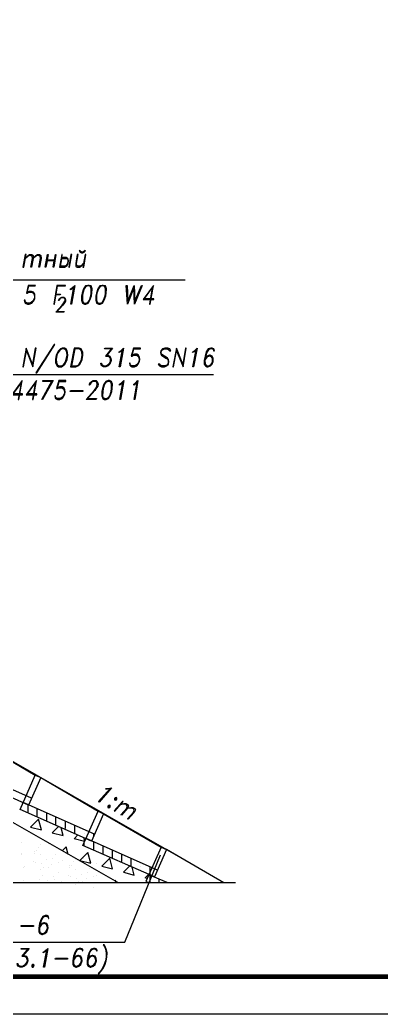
# Model space of a CAD drawing. Header units: millimetres. Extents: x 4241 to 6572, y 870 to 1291.
# Drawn here: x 5391.3 to 5439.4, y 870.7 to 1003.2 of the extents above; entities that cross this region are included whole.
import ezdxf
from ezdxf.enums import TextEntityAlignment as Align

# ---------------------------------------------------------------- set-up
doc = ezdxf.new("R2010")
doc.units = ezdxf.units.MM
for name, color, linetype in [('_Штамп_рамка', 7, 'Continuous'), ('PDF _0', 7, 'Continuous'), ('PDF _ОВПД_Основная линия', 7, 'Continuous')]:
    doc.layers.add(name, color=color, linetype=linetype)
doc.styles.add('Romans_2.5', font='romans.shx', dxfattribs={"width": 0.75, "height": 2.5})

# ---------------------------------------------------------------- blocks, each defined once
blk = doc.blocks.new('*U779')
blk.add_lwpolyline([(0, 0), (0, 420), (1189, 420), (1189, 0), (0, 0)])
at = {"const_width": 0.6}
blk.add_lwpolyline([(20, 5), (20, 415), (1184, 415), (1184, 5), (20, 5)], dxfattribs=at)
at = {"style": 'Romans_2.5', "width": 0.75}
blk.add_attdef('ФОРМАТ', text='', height=2.5, dxfattribs=at).set_placement((1149, 2.5), align=Align.MIDDLE_LEFT)

msp = doc.modelspace()

# ---------------------------------------------------------------- linework, layer by layer
at = {"layer": 'PDF _0', "lineweight": 25}
for points in [[(5356.5577, 983.988), (5372.2215, 955.92), (5417.1388, 955.92)], [(5366.7604, 984.877), (5376.201, 968.5358), (5413.3286, 968.5358)], [(5393.1773, 965.911), (5392.9233, 965.5723), (5392.6269, 965.4453), (5392.3306, 965.4453), (5392.0766, 965.5723), (5392.0342, 965.8263), (5391.9072, 965.8263), (5391.9919, 965.5723), (5392.0342, 965.4453), (5392.3306, 965.3183), (5392.5846, 965.3183), (5392.9233, 965.4453), (5393.1349, 965.6993), (5393.3043, 966.038), (5393.3466, 966.292), (5393.3043, 966.6307), (5393.1349, 966.8847), (5392.8809, 967.0117), (5392.5846, 967.0117), (5392.2882, 966.8847), (5392.5422, 967.7314), (5393.3889, 967.7314), (5393.4313, 967.8161), (5392.4576, 967.8161), (5392.2036, 966.7577), (5392.2882, 966.7577), (5392.4999, 966.8847), (5392.8809, 966.8847), (5393.1349, 966.7577), (5393.2619, 966.419)], [(5400.1625, 967.7314), (5399.9085, 967.3504), (5399.6968, 966.7577), (5399.6545, 966.419), (5399.6545, 965.8263), (5399.7815, 965.4453)], [(5400.7975, 967.6044), (5400.5435, 967.7314), (5400.3318, 967.7314), (5400.0355, 967.6044)], [(5400.3318, 965.4453), (5400.5859, 965.8263), (5400.7975, 966.419), (5400.8399, 966.7577), (5400.8399, 967.3504), (5400.7129, 967.7314)], [(5402.0676, 967.7314), (5401.8136, 967.3504), (5401.6019, 966.7577), (5401.5596, 966.419), (5401.5596, 965.8263), (5401.6866, 965.4453)], [(5402.7026, 967.6044), (5402.4486, 967.7314), (5402.2369, 967.7314), (5401.9406, 967.6044)], [(5402.2369, 965.4453), (5402.4909, 965.8263), (5402.7026, 966.419), (5402.7449, 966.7577), (5402.7449, 967.3504), (5402.6179, 967.7314)], [(5407.8251, 965.911), (5408.9681, 967.4774), (5408.5871, 965.3183), (5408.6718, 965.3183), (5409.1375, 967.8161), (5407.7404, 965.911), (5409.1798, 965.911), (5409.1798, 966.038), (5407.8674, 966.038)], [(5392.9656, 966.8847), (5393.2196, 966.6307), (5393.2619, 966.292), (5393.2196, 966.038), (5393.0503, 965.6993), (5392.7116, 965.4453)], [(5396.1407, 966.6307), (5396.7334, 966.6307), (5396.6911, 966.546), (5396.1407, 966.546)], [(5392.2459, 965.4453), (5391.9919, 965.6993)], [(5396.2254, 964.3446), (5397.2414, 964.3446), (5397.1991, 964.2599), (5396.1407, 964.2599), (5396.9874, 965.1913), (5397.1991, 965.4877), (5397.3261, 965.6993), (5397.3684, 965.8687), (5397.3261, 966.0803), (5397.1567, 966.165), (5396.8604, 966.165), (5396.6911, 966.0803), (5396.6064, 965.8687), (5396.5641, 965.784), (5396.4794, 965.784), (5396.5217, 965.8687), (5396.6064, 966.0803), (5396.7334, 966.165), (5396.9027, 966.2497), (5397.1991, 966.2497), (5397.3261, 966.165), (5397.3684, 966.0803), (5397.4107, 965.8687), (5397.4107, 965.6993), (5397.2837, 965.4877), (5397.0721, 965.1913), (5396.2254, 964.2599)], [(5399.6968, 965.5723), (5399.9508, 965.4453), (5400.1625, 965.4453), (5400.4589, 965.5723)], [(5401.6019, 965.5723), (5401.8559, 965.4453), (5402.0676, 965.4453), (5402.3639, 965.5723)], [(5402.8719, 958.5024), (5403.0413, 958.5024), (5403.2953, 958.3754), (5403.4646, 958.1214), (5403.507, 957.7827), (5403.4646, 957.6557), (5403.2953, 957.317), (5403.0836, 957.063), (5402.7873, 956.936), (5402.4909, 956.936), (5402.2369, 957.063), (5402.1522, 957.19), (5402.1099, 957.444), (5402.1946, 957.444), (5402.2369, 957.19), (5402.4909, 957.063), (5402.7873, 957.063), (5403.0836, 957.19), (5403.3376, 957.5287)], [(5403.5916, 959.3491), (5402.6179, 959.3491), (5402.6603, 959.4338), (5403.6763, 959.4338), (5402.8296, 958.3754)], [(5403.5916, 959.4338), (5402.7449, 958.3754), (5403.0413, 958.3754), (5403.2953, 958.2484), (5403.4223, 957.9097)], [(5403.1259, 958.3754), (5403.38, 958.1214), (5403.38, 957.7827), (5403.38, 957.6557), (5403.2106, 957.317), (5402.8719, 957.063)], [(5407.1478, 957.5287), (5406.8937, 957.19), (5406.5974, 957.063), (5406.3011, 957.063), (5406.047, 957.19), (5406.0047, 957.444), (5405.92, 957.444), (5405.9624, 957.19), (5406.047, 957.063), (5406.3011, 956.936), (5406.5974, 956.936), (5406.8937, 957.063), (5407.1054, 957.317), (5407.2748, 957.6557), (5407.3171, 957.9097), (5407.2748, 958.2484), (5407.1478, 958.5024), (5406.8937, 958.6294), (5406.5974, 958.6294), (5406.3011, 958.5024), (5406.5127, 959.3491), (5407.4018, 959.3491), (5407.4018, 959.4338), (5406.4704, 959.4338), (5406.1741, 958.3754), (5406.2587, 958.3754), (5406.4704, 958.5024), (5406.8514, 958.5024), (5407.1054, 958.3754), (5407.2324, 958.0367)], [(5406.9361, 958.5024), (5407.1901, 958.2484), (5407.2324, 957.9097), (5407.1901, 957.6557), (5407.0207, 957.317), (5406.6821, 957.063)], [(5417.0964, 959.3491), (5417.1388, 959.0951), (5417.2658, 959.0951), (5417.1811, 959.3491), (5416.9271, 959.4338), (5416.7578, 959.4338), (5416.4191, 959.3491), (5416.1651, 958.9681), (5415.9957, 958.3754), (5415.8687, 957.7827), (5415.8687, 957.317), (5416.0381, 957.063), (5416.2921, 956.936), (5416.3767, 956.936), (5416.7154, 957.063), (5416.9271, 957.317), (5417.0964, 957.6557), (5417.0964, 957.7827), (5417.0964, 958.1214), (5416.9271, 958.3754), (5416.6731, 958.5024), (5416.5884, 958.5024), (5416.2497, 958.3754), (5416.0381, 958.1214)], [(5416.5461, 959.3491), (5416.2921, 958.9681), (5416.0804, 958.3754), (5415.9534, 957.7827), (5415.9957, 957.317), (5416.2074, 957.063)], [(5416.4614, 958.3754), (5416.1227, 958.1214), (5415.9534, 957.7827)], [(5417.0541, 957.9097), (5416.9271, 958.2484), (5416.6307, 958.3754), (5416.5461, 958.3754), (5416.2497, 958.2484), (5415.9957, 957.9097)], [(5417.1811, 959.2221), (5416.9271, 959.3491), (5416.7154, 959.3491), (5416.4191, 959.2221)], [(5416.5037, 957.063), (5416.8424, 957.317), (5417.0118, 957.6557), (5417.0118, 957.7827), (5416.9694, 958.1214), (5416.7578, 958.3754)], [(5402.4063, 957.063), (5402.1522, 957.317)], [(5406.2164, 957.063), (5405.9624, 957.317)], [(5415.9111, 957.5287), (5416.0381, 957.19), (5416.3344, 957.063), (5416.4191, 957.063), (5416.7154, 957.19), (5416.9694, 957.5287)], [(5390.3408, 953.2106), (5391.4839, 954.7769), (5391.1029, 952.6179), (5391.1875, 952.6179), (5391.6532, 955.1156), (5390.2562, 953.2106), (5391.6956, 953.2106), (5391.6956, 953.3376), (5390.3832, 953.3376)], [(5392.2459, 953.2106), (5393.3889, 954.7769), (5393.0079, 952.6179), (5393.0926, 952.6179), (5393.5583, 955.1156), (5392.1612, 953.2106), (5393.6006, 953.2106), (5393.6006, 953.3376), (5392.2882, 953.3376)], [(5395.6327, 954.9886), (5394.405, 954.9886), (5394.405, 955.1156), (5395.7597, 955.1156), (5394.3626, 952.6179), (5394.2356, 952.6179), (5395.6327, 955.1156)], [(5397.1991, 953.2106), (5396.9451, 952.8719), (5396.6487, 952.7449), (5396.3524, 952.7449), (5396.0984, 952.8719), (5396.056, 953.0836), (5395.9714, 953.0836), (5396.0137, 952.8719), (5396.0984, 952.7449), (5396.3524, 952.6179), (5396.6487, 952.6179), (5396.9451, 952.7449), (5397.1567, 952.9565), (5397.3261, 953.3376), (5397.3684, 953.5492), (5397.3261, 953.9303), (5397.1991, 954.1419), (5396.9451, 954.2689), (5396.6487, 954.2689), (5396.3524, 954.1419), (5396.5641, 954.9886), (5397.4531, 954.9886), (5397.4531, 955.1156), (5396.5217, 955.1156), (5396.2254, 954.0573), (5396.31, 954.0573), (5396.5217, 954.1419), (5396.9027, 954.1419), (5397.1567, 954.0573), (5397.2837, 953.6762)], [(5400.2895, 952.7449), (5401.5172, 952.7449), (5401.4749, 952.6179), (5400.1625, 952.6179), (5401.2209, 953.8032), (5401.4749, 954.1419), (5401.6019, 954.3959), (5401.6442, 954.6499), (5401.6019, 954.8616), (5401.4326, 954.9886), (5401.0515, 954.9886), (5400.8399, 954.8616), (5400.7129, 954.6499), (5400.6705, 954.5229), (5400.5859, 954.5229), (5400.6282, 954.6499), (5400.7552, 954.8616), (5400.8822, 954.9886), (5401.0939, 955.1156), (5401.4749, 955.1156), (5401.6442, 954.9886), (5401.6866, 954.8616), (5401.7712, 954.6499), (5401.7289, 954.3959), (5401.5596, 954.1419), (5401.3056, 953.8032), (5400.2472, 952.6179)], [(5402.8719, 954.9886), (5402.6179, 954.6499), (5402.4063, 954.0573), (5402.3639, 953.6762), (5402.3216, 953.0836), (5402.4486, 952.7449)], [(5403.507, 954.8616), (5403.253, 954.9886), (5403.0413, 954.9886), (5402.7449, 954.8616)], [(5403.0413, 952.7449), (5403.2953, 953.0836), (5403.507, 953.6762), (5403.5493, 954.0573), (5403.5493, 954.6499), (5403.4223, 954.9886)], [(5396.9874, 954.1419), (5397.2414, 953.9303), (5397.2837, 953.5492), (5397.2414, 953.3376), (5397.0721, 952.9565), (5396.7334, 952.7449)], [(5396.2677, 952.7449), (5396.0137, 952.9565)], [(5402.4063, 952.8719), (5402.6603, 952.7449), (5402.8296, 952.7449), (5403.1683, 952.8719)], [(5392.4152, 899.1067), (5392.4152, 899.1067)], [(5392.4152, 897.4556), (5392.4152, 898.4717)], [(5393.643, 896.9053), (5393.643, 898.006)], [(5394.913, 896.3549), (5394.913, 897.4556)], [(5396.1407, 895.8046), (5396.1407, 896.9053)], [(5397.4107, 895.3812), (5397.4107, 896.3549)], [(5396.4794, 895.6776), (5395.6327, 894.8309), (5397.1144, 894.4499), (5396.8181, 895.5082)], [(5398.6385, 894.7039), (5398.6385, 895.8046)], [(5399.9085, 894.7462), (5399.9085, 894.7462)], [(5399.9508, 893.6878), (5398.5538, 894.0265), (5399.0618, 894.5345)], [(5399.9932, 893.6878), (5399.8662, 894.1958)], [(5399.9085, 893.0528), (5399.9085, 893.5185)], [(5401.1785, 894.3652), (5401.1785, 894.7039)], [(5401.1785, 892.5025), (5401.1785, 893.6032)], [(5397.7494, 891.9521), (5397.4954, 892.9681), (5396.9451, 892.4178)], [(5402.4063, 891.9521), (5402.4063, 893.0528)], [(5403.6763, 891.4018), (5403.6763, 892.5025)], [(5372.9412, 880.2677), (5405.3274, 880.2677), (5410.0689, 891.9098)], [(5404.904, 890.9784), (5404.904, 891.9521)], [(5406.1741, 890.301), (5406.1741, 891.4018)], [(5405.92, 890.3857), (5405.1157, 889.5814), (5406.5551, 889.2003), (5406.3011, 890.2587)], [(5407.4018, 890.3434), (5407.4018, 890.3434)], [(5408.6718, 888.0996), (5408.6718, 890.301)], [(5229.1723, 888.1843), (5420.0599, 888.1843)], [(5404.0996, 888.3113), (5404.0573, 888.523), (5403.9726, 888.4383)], [(5408.2908, 888.7347), (5408.0368, 888.8193), (5408.4601, 889.285)], [(5409.8995, 888.1843), (5409.8995, 888.65)], [(5395.0823, 883.6545), (5395.1247, 883.4005), (5395.2093, 883.4005), (5395.167, 883.6545), (5394.913, 883.7815), (5394.7013, 883.7815), (5394.405, 883.6545), (5394.151, 883.3158), (5393.9393, 882.7231), (5393.8546, 882.1304), (5393.8546, 881.6224), (5393.9816, 881.4107), (5394.278, 881.2837), (5394.3626, 881.2837), (5394.659, 881.4107), (5394.913, 881.6224), (5395.04, 882.0034), (5395.0823, 882.1304), (5395.04, 882.4691), (5394.913, 882.7231), (5394.6167, 882.8078), (5394.532, 882.8078), (5394.2356, 882.7231), (5393.9816, 882.4691)], [(5394.4896, 883.6545), (5394.2356, 883.3158), (5394.024, 882.7231), (5393.9393, 882.1304), (5393.9393, 881.6224), (5394.1933, 881.4107)], [(5395.1247, 883.5275), (5394.8707, 883.6545), (5394.7013, 883.6545), (5394.3626, 883.5275)], [(5393.897, 881.8764), (5394.024, 881.4954), (5394.278, 881.4107), (5394.3626, 881.4107), (5394.7013, 881.4954), (5394.9553, 881.8764)], [(5394.9977, 882.2151), (5394.8707, 882.5961), (5394.6167, 882.7231), (5394.532, 882.7231), (5394.1933, 882.5961), (5393.9393, 882.2151)], [(5394.405, 882.7231), (5394.1086, 882.4691), (5393.9393, 882.1304)], [(5394.4896, 881.4107), (5394.786, 881.6224), (5394.9553, 882.0034), (5394.9977, 882.1304), (5394.9553, 882.4691), (5394.7013, 882.7231)], [(5392.4576, 879.294), (5391.4839, 879.294), (5391.5262, 879.421), (5392.5846, 879.421), (5391.6956, 878.3626)], [(5392.4576, 879.421), (5391.6109, 878.3626), (5391.9072, 878.3626), (5392.1612, 878.2356), (5392.2882, 877.8546)], [(5399.6122, 879.294), (5399.6545, 879.0823), (5399.7392, 879.0823), (5399.6968, 879.294), (5399.4428, 879.421), (5399.2311, 879.421), (5398.9348, 879.294), (5398.6808, 878.9553), (5398.4691, 878.3626), (5398.3844, 877.7699), (5398.3844, 877.2619), (5398.5115, 877.0503), (5398.8078, 876.9232), (5398.8925, 876.9232), (5399.1888, 877.0503), (5399.4428, 877.2619), (5399.5698, 877.6429), (5399.6122, 877.7699), (5399.5698, 878.1086), (5399.4428, 878.3626), (5399.1465, 878.4473), (5399.0618, 878.4473), (5398.7655, 878.3626), (5398.5115, 878.1086)], [(5399.0195, 879.294), (5398.7655, 878.9553), (5398.5538, 878.3626), (5398.4691, 877.7699), (5398.4691, 877.2619), (5398.7231, 877.0503)], [(5399.6545, 879.167), (5399.4005, 879.294), (5399.2311, 879.294), (5398.8925, 879.167)], [(5401.5172, 879.294), (5401.5596, 879.0823), (5401.6442, 879.0823), (5401.6019, 879.294), (5401.3479, 879.421), (5401.1362, 879.421), (5400.8399, 879.294), (5400.5859, 878.9553), (5400.3742, 878.3626), (5400.2895, 877.7699), (5400.2895, 877.2619), (5400.4165, 877.0503), (5400.7129, 876.9232), (5400.7975, 876.9232), (5401.0939, 877.0503), (5401.3479, 877.2619), (5401.4749, 877.6429), (5401.5172, 877.7699), (5401.4749, 878.1086), (5401.3479, 878.3626), (5401.0515, 878.4473), (5400.9669, 878.4473), (5400.6705, 878.3626), (5400.4165, 878.1086)], [(5400.9245, 879.294), (5400.6705, 878.9553), (5400.4589, 878.3626), (5400.3742, 877.7699), (5400.3742, 877.2619), (5400.6282, 877.0503)], [(5401.5596, 879.167), (5401.3056, 879.294), (5401.1362, 879.294), (5400.7975, 879.167)], [(5391.7379, 878.4473), (5391.9072, 878.4473), (5392.2036, 878.3626), (5392.3306, 878.1086), (5392.3729, 877.7699), (5392.3306, 877.6429), (5392.2036, 877.2619), (5391.9496, 877.0503), (5391.6532, 876.9232), (5391.3569, 876.9232), (5391.1029, 877.0503), (5391.0182, 877.1773), (5390.9759, 877.3889), (5391.0605, 877.3889), (5391.1029, 877.1773), (5391.3992, 877.0503), (5391.6532, 877.0503), (5391.9919, 877.1773), (5392.2459, 877.5159)], [(5391.9919, 878.3626), (5392.2459, 878.1086), (5392.2882, 877.7699), (5392.2459, 877.6429), (5392.0766, 877.2619), (5391.7802, 877.0503)], [(5398.4268, 877.5159), (5398.5538, 877.1773), (5398.8078, 877.0503), (5398.8925, 877.0503), (5399.2311, 877.1773), (5399.4852, 877.5159)], [(5399.5275, 877.8546), (5399.4005, 878.2356), (5399.1465, 878.3626), (5399.0618, 878.3626), (5398.7231, 878.2356), (5398.4691, 877.8546)], [(5398.9348, 878.3626), (5398.6385, 878.1086), (5398.4691, 877.7699)], [(5399.0195, 877.0503), (5399.3158, 877.2619), (5399.4852, 877.6429), (5399.5275, 877.7699), (5399.4852, 878.1086), (5399.2311, 878.3626)], [(5400.3318, 877.5159), (5400.4589, 877.1773), (5400.7129, 877.0503), (5400.7975, 877.0503), (5401.1362, 877.1773), (5401.3902, 877.5159)], [(5401.4326, 877.8546), (5401.3056, 878.2356), (5401.0515, 878.3626), (5400.9669, 878.3626), (5400.6282, 878.2356), (5400.3742, 877.8546)], [(5400.8399, 878.3626), (5400.5435, 878.1086), (5400.3742, 877.7699)], [(5400.9245, 877.0503), (5401.2209, 877.2619), (5401.3902, 877.6429), (5401.4326, 877.7699), (5401.3902, 878.1086), (5401.1362, 878.3626)]]:
    msp.add_lwpolyline(points, dxfattribs=at)
for points in [[(5391.8649, 970.2291), (5392.1612, 971.9225), (5392.0342, 971.9225), (5391.7379, 970.2291)], [(5392.8809, 970.2291), (5392.7963, 970.2291), (5393.0079, 971.4145), (5392.9656, 971.6685), (5392.7963, 971.7955), (5392.5846, 971.7955), (5392.3729, 971.6685), (5392.0766, 971.4145), (5392.4152, 971.7955), (5392.6269, 971.9225), (5392.9233, 971.9225), (5393.0926, 971.7955), (5393.0926, 971.4145)], [(5393.9393, 970.2291), (5393.8546, 970.2291), (5394.0663, 971.4145), (5394.024, 971.6685), (5393.8546, 971.7955), (5393.643, 971.7955), (5393.4313, 971.6685), (5393.0926, 971.4145), (5393.4736, 971.7955), (5393.6853, 971.9225), (5393.9393, 971.9225), (5394.1086, 971.7955), (5394.151, 971.4145)], [(5394.786, 970.2291), (5394.7013, 970.2291), (5394.9977, 971.9225), (5395.0823, 971.9225), (5394.9553, 971.2028), (5395.929, 971.2028), (5396.056, 971.9225), (5396.1407, 971.9225), (5395.8444, 970.2291), (5395.7597, 970.2291), (5395.8867, 971.0758), (5394.9553, 971.0758)], [(5396.9027, 971.9225), (5396.6064, 970.2291), (5397.2837, 970.2291), (5397.4954, 970.3562), (5397.6224, 970.4832), (5397.7494, 970.7372), (5397.7918, 971.0758), (5397.7494, 971.3299), (5397.6648, 971.4145), (5397.4954, 971.5415), (5397.1144, 971.5415), (5396.9027, 971.4145), (5396.9874, 971.9225)], [(5398.2574, 971.9225), (5398.1304, 971.9225), (5397.8341, 970.2291), (5397.9611, 970.2291)], [(5399.8238, 970.7372), (5399.5275, 970.4832), (5399.3158, 970.3562), (5399.1041, 970.3562), (5398.9348, 970.4832), (5398.8925, 970.7372), (5399.1041, 971.9225), (5398.9771, 971.9225), (5398.8078, 970.7372), (5398.8078, 970.3562), (5398.9771, 970.2291), (5399.2735, 970.2291), (5399.4852, 970.3562), (5399.8238, 970.7372), (5399.7392, 970.2291), (5399.8662, 970.2291), (5400.1202, 971.9225), (5400.0355, 971.9225)], [(5400.0355, 972.5152), (5399.9508, 972.3882), (5399.7392, 972.2612), (5399.5275, 972.2612), (5399.3581, 972.3882), (5399.2735, 972.5152), (5399.2735, 972.3882), (5399.3581, 972.2612), (5399.5275, 972.1342), (5399.6968, 972.1342), (5399.9085, 972.2612), (5400.0355, 972.3882)], [(5396.9027, 971.3299), (5397.1144, 971.4145), (5397.4954, 971.4145), (5397.6648, 971.3299), (5397.7071, 971.0758), (5397.6648, 970.7372), (5397.4954, 970.4832), (5397.2837, 970.3562), (5396.7334, 970.3562)], [(5397.4107, 967.8161), (5396.2677, 967.8161), (5395.8444, 965.3183), (5395.929, 965.3183), (5396.3524, 967.7314), (5397.4107, 967.7314)], [(5398.2151, 965.3183), (5398.1304, 965.3183), (5398.5115, 967.6044), (5398.2998, 967.3504), (5398.0881, 967.2234), (5398.0881, 967.3504), (5398.2998, 967.4774), (5398.6385, 967.8161)], [(5400.3742, 967.8161), (5400.0778, 967.7314), (5399.8238, 967.3504), (5399.6122, 966.7577), (5399.5275, 966.419), (5399.5275, 965.8263), (5399.6545, 965.4453), (5399.9508, 965.3183), (5400.1202, 965.3183), (5400.4165, 965.4453), (5400.6705, 965.8263), (5400.8822, 966.419), (5400.9245, 966.7577), (5400.9669, 967.3504), (5400.8399, 967.7314), (5400.5435, 967.8161)], [(5402.2793, 967.8161), (5401.9829, 967.7314), (5401.7289, 967.3504), (5401.5172, 966.7577), (5401.4326, 966.419), (5401.4326, 965.8263), (5401.5596, 965.4453), (5401.8559, 965.3183), (5402.0252, 965.3183), (5402.3216, 965.4453), (5402.5756, 965.8263), (5402.7873, 966.419), (5402.8296, 966.7577), (5402.8719, 967.3504), (5402.7449, 967.7314), (5402.4486, 967.8161)], [(5406.5974, 965.3183), (5406.5127, 967.4774), (5405.666, 965.3183), (5405.4967, 967.8161), (5405.6237, 967.8161), (5405.7084, 965.6993), (5406.5551, 967.8161), (5406.6397, 965.6993), (5407.5288, 967.8161), (5407.6134, 967.8161)], [(5393.6006, 956.1317), (5395.9714, 959.9418), (5395.8867, 959.9418), (5393.4736, 956.1317)], [(5393.0503, 956.936), (5393.5159, 959.4338), (5393.3889, 959.4338), (5393.0079, 957.317), (5392.1612, 959.4338), (5391.7379, 956.936), (5391.8226, 956.936), (5392.2036, 959.0951)], [(5396.9451, 959.4338), (5396.7334, 959.3491), (5396.4794, 959.0951), (5396.3524, 958.8411), (5396.183, 958.5024), (5396.0984, 957.9097), (5396.0984, 957.5287), (5396.183, 957.317), (5396.31, 957.063), (5396.4794, 956.936), (5396.8604, 956.936), (5397.0721, 957.063), (5397.3261, 957.317), (5397.4531, 957.5287), (5397.6224, 957.9097), (5397.7071, 958.5024), (5397.6648, 958.8411), (5397.6224, 959.0951), (5397.4954, 959.3491), (5397.3261, 959.4338)], [(5396.9874, 959.3491), (5396.6911, 959.2221), (5396.437, 958.8411), (5396.2677, 958.5024), (5396.183, 957.9097), (5396.2254, 957.5287), (5396.3524, 957.19), (5396.6064, 957.063), (5396.7757, 957.063), (5397.1144, 957.19), (5397.3684, 957.5287), (5397.4954, 957.9097), (5397.6224, 958.5024), (5397.5801, 958.8411), (5397.4531, 959.2221), (5397.1991, 959.3491)], [(5398.0881, 956.936), (5398.7655, 956.936), (5399.0618, 957.063), (5399.3158, 957.317), (5399.4428, 957.5287), (5399.6122, 957.9097), (5399.6968, 958.5024), (5399.6968, 958.8411), (5399.6122, 959.0951), (5399.4852, 959.3491), (5399.2311, 959.4338), (5398.5538, 959.4338)], [(5398.2151, 957.063), (5398.8078, 957.063), (5399.1041, 957.19), (5399.2311, 957.317), (5399.3581, 957.5287), (5399.5275, 957.9097), (5399.6122, 958.5024), (5399.5698, 958.8411), (5399.5275, 959.0951), (5399.4428, 959.2221), (5399.1888, 959.3491), (5398.6385, 959.3491)], [(5404.6923, 956.936), (5404.5653, 956.936), (5404.9887, 959.2221), (5404.7347, 958.9681), (5404.523, 958.8411), (5404.5653, 958.9681), (5404.777, 959.0951), (5405.1157, 959.4338)], [(5409.7725, 957.317), (5409.9418, 957.063), (5410.1959, 956.936), (5410.5769, 956.936), (5410.8732, 957.063), (5411.1272, 957.317), (5411.1696, 957.6557), (5411.1272, 957.9097), (5411.0002, 958.1214), (5410.8309, 958.2484), (5410.3652, 958.5024), (5410.1959, 958.6294), (5410.1535, 958.8411), (5410.1959, 959.0951), (5410.3229, 959.2221), (5410.6192, 959.3491), (5411.0002, 959.3491), (5411.1696, 959.2221), (5411.2542, 959.0951), (5411.4236, 959.0951), (5411.2966, 959.3491), (5411.0426, 959.4338), (5410.6615, 959.4338), (5410.3229, 959.3491), (5410.1112, 959.0951), (5410.0689, 958.8411), (5410.1112, 958.6294), (5410.1959, 958.5024), (5410.3652, 958.3754), (5410.7885, 958.1214), (5410.9579, 958.0367), (5411.0426, 957.9097), (5411.0849, 957.6557), (5411.0426, 957.317), (5410.9155, 957.19), (5410.6192, 957.063), (5410.2382, 957.063), (5410.0689, 957.19), (5409.9842, 957.317)], [(5413.0746, 956.936), (5413.498, 959.4338), (5413.4133, 959.4338), (5413.0323, 957.317), (5412.1856, 959.4338), (5411.7199, 956.936), (5411.8046, 956.936), (5412.1856, 959.0951)], [(5414.4717, 956.936), (5414.387, 956.936), (5414.8104, 959.2221), (5414.5563, 958.9681), (5414.3447, 958.8411), (5414.387, 958.9681), (5414.5987, 959.0951), (5414.9374, 959.4338)], [(5403.0836, 955.1156), (5402.7873, 954.9886), (5402.5333, 954.6499), (5402.3216, 954.0573), (5402.2369, 953.6762), (5402.2369, 953.0836), (5402.3639, 952.7449), (5402.6179, 952.6179), (5402.8296, 952.6179), (5403.1259, 952.7449), (5403.38, 953.0836), (5403.5916, 953.6762), (5403.634, 954.0573), (5403.6763, 954.6499), (5403.5493, 954.9886), (5403.253, 955.1156)], [(5404.7347, 952.6179), (5404.65, 952.6179), (5405.031, 954.8616), (5404.8193, 954.6499), (5404.6077, 954.5229), (5404.6077, 954.6499), (5404.8193, 954.7769), (5405.158, 955.1156)], [(5406.6397, 952.6179), (5406.5551, 952.6179), (5406.9361, 954.8616), (5406.7244, 954.6499), (5406.5127, 954.5229), (5406.5127, 954.6499), (5406.7244, 954.7769), (5407.0631, 955.1156)], [(5399.6968, 953.6762), (5398.0458, 953.6762), (5398.0881, 953.8032), (5399.6968, 953.8032)], [(5401.8982, 898.895), (5401.8136, 898.9797), (5403.3376, 900.7154), (5402.9989, 900.6307), (5402.7449, 900.6307), (5402.8296, 900.7154), (5403.0836, 900.7154), (5403.5493, 900.8424)], [(5403.9726, 897.7096), (5405.0733, 898.9797), (5404.9887, 899.022), (5403.888, 897.752)], [(5404.142, 899.53), (5404.015, 899.4877), (5403.9303, 899.403), (5403.9303, 899.2337), (5404.015, 899.1914), (5404.1843, 899.2337), (5404.2267, 899.3184), (5404.2267, 899.4877)], [(5404.0996, 899.4454), (5404.015, 899.3184), (5404.0996, 899.276), (5404.1843, 899.3607)], [(5404.8617, 897.1593), (5404.777, 897.2016), (5405.5814, 898.133), (5405.6237, 898.3447), (5405.539, 898.5563), (5405.412, 898.641), (5405.158, 898.641), (5404.7347, 898.5987), (5405.2427, 898.7257), (5405.4544, 898.7257), (5405.7084, 898.5987), (5405.793, 898.387), (5405.666, 898.0906)], [(5403.2953, 898.514), (5403.1259, 898.4717), (5403.0413, 898.387), (5403.0413, 898.2177), (5403.1259, 898.1753), (5403.2953, 898.2177), (5403.38, 898.3023), (5403.38, 898.4717)], [(5403.2106, 898.4293), (5403.1259, 898.3447), (5403.2106, 898.26), (5403.2953, 898.387)], [(5405.7507, 896.6513), (5405.666, 896.6936), (5406.4704, 897.5826), (5406.5551, 897.8366), (5406.4704, 898.006), (5406.3011, 898.133), (5406.047, 898.133), (5405.666, 898.0906), (5406.1317, 898.2177), (5406.3857, 898.2177), (5406.6397, 898.0483), (5406.7244, 897.879), (5406.5551, 897.5403)], [(5393.8123, 896.6513), (5392.7539, 895.5929), (5394.1933, 895.2119)], [(5400.3742, 892.2061), (5399.3158, 891.1477), (5400.7975, 890.7667)], [(5410.8732, 892.5871), (5410.1535, 892.9258)], [(5403.2953, 891.4441), (5402.2369, 890.3857), (5403.6763, 890.0047)], [(5393.1349, 882.3421), (5391.4839, 882.3421), (5391.5262, 882.4691), (5393.1349, 882.4691)], [(5394.6167, 876.9232), (5394.4896, 876.9232), (5394.913, 879.167), (5394.659, 878.9553), (5394.4473, 878.8283), (5394.4896, 878.9553), (5394.7013, 879.0823), (5395.04, 879.421)], [(5401.8982, 876.0766), (5402.1099, 876.3306), (5402.3639, 876.6692), (5402.6603, 877.1773), (5402.8296, 877.7699), (5402.9143, 878.2356), (5402.9566, 878.8283), (5402.8296, 879.294), (5402.7026, 879.675), (5402.5756, 879.8867), (5402.4486, 879.8867), (5402.6179, 879.675), (5402.7449, 879.294), (5402.8296, 878.8283), (5402.8296, 878.2356), (5402.7449, 877.7699), (5402.5333, 877.1773), (5402.2793, 876.6692), (5402.0252, 876.3306), (5401.7712, 876.0766)], [(5397.6648, 877.9816), (5396.0137, 877.9816), (5396.056, 878.1086), (5397.6648, 878.1086)], [(5393.0503, 877.2619), (5392.9233, 877.1773), (5392.9233, 877.0503), (5392.9656, 876.9232), (5393.0926, 876.9232), (5393.1773, 877.0503), (5393.2196, 877.1773), (5393.1349, 877.2619)], [(5393.0079, 877.1773), (5393.0079, 877.0503), (5393.0926, 877.0503), (5393.1349, 877.1773)]]:
    msp.add_lwpolyline(points, close=True, dxfattribs=at)
at = {"layer": 'PDF _0', "lineweight": 30}
for points in [[(5386.4884, 906.5576), (5393.3889, 902.4935), (5394.1086, 902.1971), (5392.4999, 898.514), (5385.6417, 901.5621)], [(5392.8809, 899.4454), (5388.8168, 901.2658)], [(5404.396, 888.1843), (5384.7526, 899.403), (5383.9059, 899.4454)], [(5401.2632, 894.6615), (5391.7802, 898.8527)], [(5418.4935, 888.142), (5410.8732, 892.5871), (5409.2645, 888.9463), (5399.7392, 893.1375), (5401.7712, 897.7096), (5402.4909, 897.371), (5410.1535, 892.9258), (5408.1215, 888.3536), (5408.5025, 888.1843)], [(5409.6455, 889.8354), (5400.1625, 894.0688)], [(5410.9579, 888.1843), (5408.5025, 889.2427)]]:
    msp.add_lwpolyline(points, dxfattribs=at)
msp.add_lwpolyline([(5394.1086, 902.1971), (5401.7712, 897.7096), (5402.4909, 897.371), (5400.8822, 893.7302), (5391.3569, 897.9213), (5393.3889, 902.4935)], close=True, dxfattribs=at)
at = {"layer": 'PDF _0', "lineweight": 9}
for points in [[(5391.4839, 893.5608), (5391.4839, 893.5608)], [(5391.6109, 892.1214), (5391.6109, 892.1214)], [(5393.2196, 892.3755), (5393.2196, 892.3755)], [(5393.2196, 892.1214), (5393.2196, 892.1214)], [(5393.5583, 892.4601), (5393.5583, 892.4601)], [(5393.8546, 892.9258), (5393.8546, 892.9258)], [(5394.024, 893.2221), (5394.024, 893.2221)], [(5395.2093, 893.3492), (5395.2093, 893.3492)], [(5396.8181, 892.6295), (5396.8181, 892.6295)], [(5391.6109, 891.8674), (5391.6109, 891.8674)], [(5393.0926, 891.0207), (5393.0926, 891.0207)], [(5393.4313, 890.8937), (5393.4313, 890.8937)], [(5394.024, 891.8674), (5394.024, 891.8674)], [(5394.913, 891.2324), (5394.913, 891.2324)], [(5395.7174, 891.4441), (5395.7174, 891.4441)], [(5396.0137, 891.9944), (5396.0137, 891.9944)], [(5396.4794, 890.8937), (5396.4794, 890.8937)], [(5396.9451, 891.1477), (5396.9451, 891.1477)], [(5398.5115, 890.9784), (5398.5115, 890.9784)], [(5398.6808, 891.2747), (5398.6808, 891.2747)], [(5399.8662, 891.4018), (5399.8662, 891.4018)], [(5391.7802, 890.2164), (5391.7802, 890.2164)], [(5391.9072, 890.301), (5391.9072, 890.301)], [(5394.1086, 889.8777), (5394.1086, 889.8777)], [(5394.1933, 890.6821), (5394.1933, 890.6821)], [(5394.4473, 890.2587), (5394.4473, 890.2587)], [(5395.0823, 890.2164), (5395.0823, 890.2164)], [(5395.5904, 890.6397), (5395.5904, 890.6397)], [(5396.4794, 889.4967), (5396.4794, 889.4967)], [(5397.8764, 890.4281), (5397.8764, 890.4281)], [(5397.8764, 890.174), (5397.8764, 890.174)], [(5398.2151, 890.5127), (5398.2151, 890.5127)], [(5398.6808, 889.92), (5398.6808, 889.92)], [(5400.3742, 889.4967), (5400.3742, 889.4967)], [(5400.6705, 890.047), (5400.6705, 890.047)], [(5401.4749, 890.6821), (5401.4749, 890.6821)], [(5391.8226, 888.4806), (5391.8226, 888.4806)], [(5393.9393, 888.65), (5393.9393, 888.65)], [(5394.3626, 889.158), (5394.3626, 889.158)], [(5395.04, 888.4383), (5395.04, 888.4383)], [(5395.802, 888.9887), (5395.802, 888.9887)], [(5395.9714, 888.65), (5395.9714, 888.65)], [(5396.8181, 888.3536), (5396.8181, 888.3536)], [(5396.9027, 888.1843), (5396.9027, 888.1843)], [(5397.7494, 889.0733), (5397.7494, 889.0733)], [(5398.0881, 888.9463), (5398.0881, 888.9463)], [(5398.8501, 888.7347), (5398.8501, 888.7347)], [(5399.1041, 888.3113), (5399.1041, 888.3113)], [(5399.5698, 889.285), (5399.5698, 889.285)], [(5399.6968, 888.269), (5399.6968, 888.269)], [(5400.2472, 888.6923), (5400.2472, 888.6923)], [(5401.1362, 888.9463), (5401.1362, 888.9463)], [(5401.6019, 889.2003), (5401.6019, 889.2003)], [(5398.7655, 887.9303), (5398.7655, 887.9303)], [(5401.1362, 887.5069), (5401.1362, 887.5069)]]:
    msp.add_lwpolyline(points, dxfattribs=at)
at = {"layer": 'PDF _ОВПД_Основная линия', "lineweight": 30}
msp.add_lwpolyline([(5322.3088, 937.081), (5334.1202, 936.446), (5383.9059, 907.997), (5386.4884, 906.5576), (5388.9438, 905.1606), (5412.4396, 891.6981)], dxfattribs=at)

# ---------------------------------------------------------------- block references
at = {"layer": '_Штамп_рамка'}
msp.add_blockref('*U779', (4819.0524, 870.6532), dxfattribs=at)

doc.saveas('drawing.dxf')
